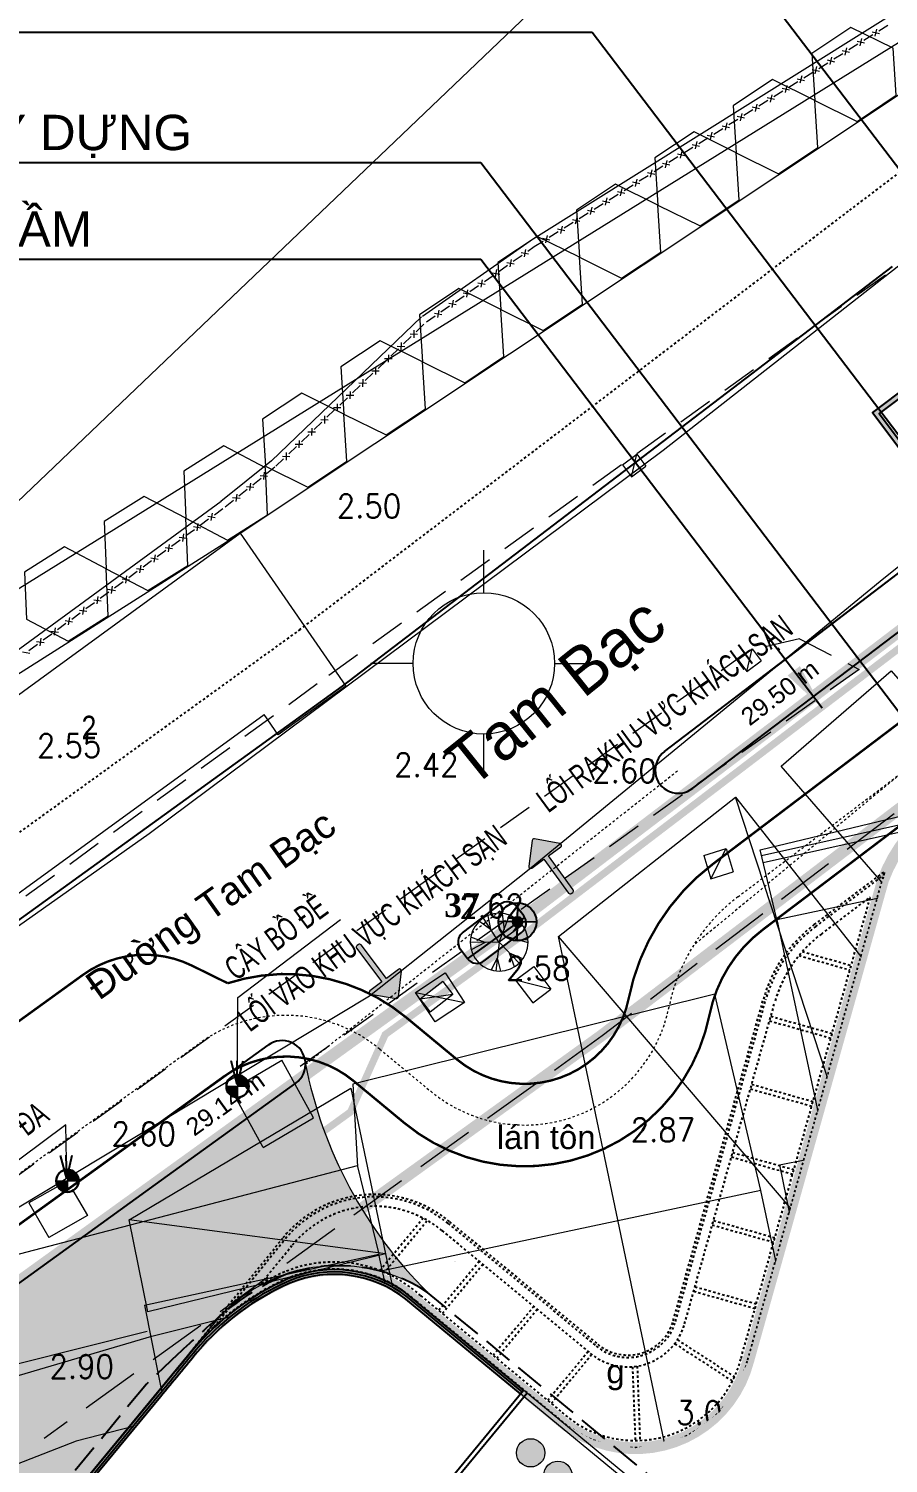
# Model space of a CAD drawing. Header units: millimetres. Extents: x 583747 to 597033, y 2304962 to 2309584.
# Drawn here: x 595613 to 595649.5, y 2307292.1 to 2307353 of the extents above; entities that cross this region are included whole.
import ezdxf
from ezdxf.enums import TextEntityAlignment as Align
from ezdxf.xclip import XClip

# ---------------------------------------------------------------- set-up
doc = ezdxf.new("R2010")
doc.units = ezdxf.units.MM
doc.header["$XCLIPFRAME"] = 0
doc.set_wipeout_variables(frame=1)
for name, pattern in [('CONTINOUS', [0]), ('DASH', [0.35, 0.25, -0.1]), ('DASH2-1', [3, 2, -1]), ('DASHDOT', [1, 0.5, -0.25, 0, -0.25]), ('HIDDEN', [0.375, 0.25, -0.125]), ('{Long Duong}', [2.3, 1.5, -0.8]), ('{qui hoach}', [1.3, 0, -1.3])]:
    doc.linetypes.add(name, pattern=pattern)
for name, color, linetype, lineweight in [('00_nen', 8, 'Continuous', 5), ('bo dat CXCL', 95, 'Continuous', 18), ('Code Cao do', 7, 'Continuous', 0), ('D-building block', 8, 'Continuous', 13), ('duong chua chay', 1, 'Continuous', 15), ('Duong RG Thua', 7, 'Continuous', 0), ('Ghi chu nha', 7, 'Continuous', 0), ('hatch', 45, 'Continuous', 5), ('KT-Chu viet', 255, 'Continuous', 20), ('KT-DV2', 7, 'Continuous', 15), ('KT-Ghi chu', 7, 'Continuous', 15), ('KT-NEN', 7, 'Continuous', 0), ('KT-Net khuat', 8, 'HIDDEN', 18), ('KT-Net thay', 7, 'Continuous', 20), ('KT-TMB', 7, 'Continuous', 0), ('KT_Ms', 100, 'Continuous', 5), ('Level 15', 7, 'Continuous', 0), ('Long Duong_ Phan Cach chat lieu rair mat', 7, 'Continuous', 0), ('moc', 7, 'Continuous', 0), ('N-THAY', 7, 'Continuous', 18), ('Nen dc cb Hong bang', 253, 'Continuous', 60), ('đường pccc', 6, 'Continuous', 13)]:
    doc.layers.add(name, color=color, linetype=linetype, lineweight=lineweight)
for name, color, linetype in [('A-ANNO-ROOM GEN', 50, 'Continuous'), ('A-GLAZ', 135, 'Continuous'), ('A-PLOT LINE', 6, 'DASHDOT'), ('AFP-KERB-LINE', 2, 'Continuous'), ('canopy', 2, 'DASH'), ('K2', 2, 'Continuous'), ('KT-Kich thuoc', 159, 'Continuous'), ('KT-Vat lieu', 250, 'Continuous'), ('Xref_NT1+NT2_MBDV Cot vach_220729$0$ccu12-Thay', 7, 'Continuous'), ('Xref_ST_MBDV Cot vach 30.7.2022$0$Xref_ST_MBDV Cot vach 30.7.2022|Xref_ST_MBDV Cot vach 30.7.2022|Xref_ST_MBDV Cot vach 30.7.2022|Xref_ST_MBDV Cot vach 30.7.2022|A-CORE-OTLN', 2, 'Continuous')]:
    doc.layers.add(name, color=color, linetype=linetype)
doc.layers.add('A-TREES', color=7, linetype='Continuous', lineweight=5, true_color=0x4b833f)
doc.styles.add('font unicode ccu', font='arial.ttf')
doc.styles.add('ghicu', font='', dxfattribs={"width": 0.8, "height": 1})
doc.styles.add('Gothic', font='GOTHIC.TTF')
doc.styles.get("Standard").update_dxf_attribs({"font": 'arial.ttf'})
doc.styles.add('Style-.VnArial', font='')
doc.styles.add('Style-STANDARD', font='STANDARD.shx')
doc.styles.add('VnAvantH', font='')
doc.styles.get('ghicu').set_extended_font_data('.VnArial')
doc.styles.get('Style-.VnArial').set_extended_font_data('.VnArial')
doc.styles.get('VnAvantH').set_extended_font_data('.VnAvantH')
doc.dimstyles.new('ISO-25', dxfattribs={"dimtxt": 2.5, "dimasz": 2.5, "dimexe": 1.25, "dimexo": 0.625, "dimtad": 1, "dimtxsty": 'Standard', "dimcen": 2.5, "dimadec": 0, "dimazin": 0, "dimtfac": 1, "dimtmove": 0, "dimatfit": 3, "dimfxl": 0, "dimarcsym": 0})
doc.dimstyles.get("Standard").update_dxf_attribs({"dimtxt": 0.18, "dimasz": 0.18, "dimexe": 0.18, "dimexo": 0.0625, "dimgap": 0.09, "dimtad": 0, "dimtih": 1, "dimtoh": 1, "dimdec": 4, "dimzin": 0, "dimdsep": 46, "dimtxsty": 'Standard', "dimcen": 0.09, "dimadec": 0, "dimazin": 0, "dimtfac": 1, "dimtdec": 4, "dimtofl": 0, "dimtmove": 0, "dimatfit": 3, "dimfxl": 0, "dimtolj": 1, "dimtzin": 0, "dimarcsym": 0})

# ---------------------------------------------------------------- blocks, each defined once
blk = doc.blocks.new('nen dc cb Hong bang')
at = {"layer": '00_nen', "color": 0, "linetype": 'ByBlock', "lineweight": -2}
for p, q in [((-136.576, 127.028, -62.12), (-137.191, 128.72, -62.12)), ((-132.731, 125.235, -62.12), (-131.039, 125.851, -62.12)), ((-140.06, 122.567, -62.12), (-138.369, 123.183, -62.12)), ((-133.908, 119.698, -62.12), (-134.524, 121.39, -62.12))]:
    blk.add_line(p, q, dxfattribs=at)
at = {"layer": '00_nen', "color": 0, "linetype": 'ByBlock', "lineweight": -2, "elevation": -62.12, "flags": 128}
for points in [[(-113.839, 187.622), (-129.07, 171.952), (-138.787, 157.32), (-141.284, 155.008), (-142.277, 152.702), (-159.395, 118.008), (-159.509, 117.627), (-163.195, 110.012)], [(-181.833, 8.116), (-183.403, 9.252), (-192.428, 34.048), (-185.211, 64.686), (-176.641, 86.875), (-155.445, 120.091), (-113.333, 173.792), (-99.379, 185.59)], [(-180.753, 9.277), (-189.329, 33.713), (-187.934, 47.992), (-186.949, 52.521), (-183.245, 63.934), (-175.585, 84.96), (-159.71, 109.548), (-147.156, 125.854), (-126.871, 153.486), (-113.109, 170.638), (-106.289, 178.537)], [(-131.5, 135.316), (-124.85, 146.036), (-115.854, 159.967), (-105.16, 173.662), (-104.335, 174.757), (-104.295, 175.523), (-104.675, 176.568), (-106.289, 178.537)], [(-135.27, 109.289), (-130.796, 116.583), (-120.85, 133.422), (-111.294, 149.081), (-107.667, 154.389), (-104.965, 157.613), (-103.141, 159.653), (-101.564, 160.715), (-101.01, 160.917), (-100.641, 160.818), (-100.25, 160.526), (-98.037, 158.626), (-96.977, 157.6), (-67.65, 113.744), (-49.317, 82.973), (-49.265, 82.474), (-49.565, 81.996)], [(-157.108, 97.125), (-146.407, 112.557), (-131.5, 135.316)], [(-131.5, 135.316), (-131.5, 135.316)], [(-143.564, 118.965), (-152.953, 104.998), (-158.545, 108.884), (-147.156, 125.854)], [(-147.156, 125.854), (-147.156, 125.854), (-140.711, 121.29), (-142.703, 118.363), (-143.56, 118.971)], [(-108.026, 102.795), (-123.568, 122.531)], [(-115.59, 93.481), (-128.596, 114.414)], [(-85.475, -18.053), (-100.625, -20.913), (-112.434, -20.596), (-120.707, -18.676), (-132.815, -13.472), (-143.45, -6.863), (-153.391, 4.83), (-160.38, 17.048), (-165.511, 28.936), (-167.717, 43.239), (-166.205, 58.143), (-160.791, 73.212), (-149.984, 91.062), (-135.27, 109.289)], [(-130.882, 99.236), (-141.591, 96.859)], [(-130.882, 99.236), (-124.213, 88.54)], [(-165.434, 42.698), (-165.246, 44.575), (-164.839, 52.574), (-162.938, 61.347), (-159.629, 69.8), (-153.947, 78.686), (-146.168, 87.255), (-138.984, 92.552), (-132.192, 97.157), (-124.127, 84.322)]]:
    blk.add_lwpolyline(points, dxfattribs=at)
at = {"layer": '00_nen', "color": 0, "linetype": 'ByBlock', "lineweight": -2, "elevation": -62.12}
for points in [[(-131.353, 153.294), (-130.549, 151.463), (-128.561, 151.244), (-127.377, 152.856), (-128.182, 154.687), (-130.17, 154.906)], [(-133.72, 150.07), (-132.916, 148.239), (-130.928, 148.02), (-129.745, 149.632), (-130.549, 151.463), (-132.537, 151.682)], [(-136.088, 146.846), (-135.283, 145.014), (-133.295, 144.795), (-132.112, 146.408), (-132.916, 148.239), (-134.904, 148.458)], [(-138.455, 143.621), (-137.65, 141.79), (-135.662, 141.571), (-134.479, 143.183), (-135.283, 145.014), (-137.271, 145.233)], [(-140.822, 140.397), (-140.018, 138.566), (-138.03, 138.347), (-136.846, 139.959), (-137.65, 141.79), (-139.638, 142.009)], [(-143.189, 137.172), (-142.385, 135.341), (-140.397, 135.122), (-139.213, 136.735), (-140.018, 138.566), (-142.006, 138.785)], [(-145.556, 133.948), (-144.752, 132.117), (-142.764, 131.898), (-141.58, 133.51), (-142.385, 135.341), (-144.373, 135.56)], [(-147.924, 130.724), (-147.119, 128.893), (-145.131, 128.674), (-143.948, 130.286), (-144.752, 132.117), (-146.74, 132.336)], [(-150.301, 127.507), (-149.539, 125.658), (-147.556, 125.394), (-146.336, 126.979), (-147.099, 128.828), (-149.081, 129.092)], [(-152.741, 124.338), (-151.979, 122.489), (-149.996, 122.224), (-148.776, 123.809), (-149.539, 125.658), (-151.521, 125.922)], [(-155.181, 121.168), (-154.419, 119.319), (-152.437, 119.055), (-151.217, 120.64), (-151.979, 122.489), (-153.961, 122.753)], [(-133.478, 110.095), (-132.588, 111.303), (-131.381, 110.413), (-132.271, 109.205)]]:
    blk.add_lwpolyline(points, close=True, dxfattribs=at)
at = {"layer": '00_nen', "color": 0, "linetype": 'ByBlock', "lineweight": -2, "elevation": -62.12, "flags": 128}
for points in [[(-122.201, 124.437), (-119.204, 129.841), (-98.901, 118.583), (-101.898, 113.179)], [(-128.596, 114.414), (-123.568, 122.531), (-103.595, 110.159), (-108.026, 102.795)], [(-130.882, 99.236), (-139.507, 93.472), (-141.591, 96.859), (-134.675, 105.343)]]:
    blk.add_lwpolyline(points, close=True, dxfattribs=at)
at = {"layer": '00_nen', "color": 0, "linetype": 'ByBlock', "lineweight": -2, "elevation": -62.12}
blk.add_lwpolyline([(-133.478, 110.095), (-131.381, 110.413)], dxfattribs=at)
at = {"layer": '00_nen', "color": 0, "linetype": 'ByBlock', "lineweight": -2}
blk.add_circle((-135.55, 124.209, -62.12), 3, dxfattribs=at)
at = {"layer": '00_nen', "color": 0, "linetype": 'ByBlock', "lineweight": -2, "style": 'ghicu', "width": 0.8}
blk.add_text('2', height=1, rotation=20, dxfattribs=at).set_placement((-150.359, 115.915, -62.12), align=Align.MIDDLE)
blk = doc.blocks.new('wwww1')
at = {"layer": 'Duong RG Thua', "color": 250, "lineweight": 0}
for p, q in [((595634.114, 2307344.031), (595651.915, 2307355.185)), ((595629.53, 2307340.824), (595634.102, 2307344.023)), ((595623.109, 2307334.677), (595629.494, 2307340.795)), ((595638.019, 2307334.516), (595638.63, 2307334.973)), ((595638.402, 2307334.003), (595638.63, 2307334.973)), ((595638.63, 2307334.973), (595639.013, 2307334.461)), ((595620.977, 2307332.971), (595623.129, 2307334.695)), ((595638.019, 2307334.516), (595638.402, 2307334.003)), ((595638.402, 2307334.003), (595639.013, 2307334.461)), ((595601.16, 2307318.466), (595620.988, 2307332.979)), ((595642.914, 2307326.253), (595643.525, 2307326.71)), ((595643.297, 2307325.741), (595643.525, 2307326.71)), ((595643.525, 2307326.71), (595643.908, 2307326.198)), ((595642.914, 2307326.253), (595643.297, 2307325.741)), ((595643.297, 2307325.741), (595643.908, 2307326.198)), ((595643.86, 2307318.175), (595650.984, 2307319.896)), ((595641.478, 2307317.934), (595642.424, 2307318.234)), ((595641.478, 2307317.934), (595641.774, 2307316.948)), ((595641.774, 2307316.948), (595642.424, 2307318.234)), ((595642.424, 2307318.234), (595642.719, 2307317.248)), ((595644.574, 2307315.219), (595643.86, 2307318.175)), ((595641.774, 2307316.948), (595642.719, 2307317.248)), ((595644.574, 2307315.219), (595652.453, 2307316.895)), ((595644.574, 2307315.219), (595649.491, 2307292.154)), ((595633.488, 2307312.643), (595634.26, 2307313.226)), ((595634.26, 2307313.226), (595634.982, 2307312.269)), ((595630.395, 2307312.584), (595629.438, 2307311.844)), ((595633.488, 2307312.643), (595634.211, 2307311.687)), ((595634.982, 2307312.269), (595633.488, 2307312.643)), ((595641.934, 2307312.058), (595626.584, 2307308.232)), ((595629.438, 2307311.844), (595629.863, 2307311.294)), ((595630.82, 2307312.035), (595629.863, 2307311.294)), ((595634.211, 2307311.687), (595634.982, 2307312.269)), ((595643.897, 2307303.721), (595641.934, 2307312.058)), ((595621.437, 2307307.989), (595623.568, 2307309.253)), ((595624.904, 2307306.807), (595623.568, 2307309.253)), ((595626.584, 2307308.232), (595626.775, 2307304.742)), ((595622.773, 2307305.544), (595621.437, 2307307.989)), ((595622.773, 2307305.544), (595624.904, 2307306.807)), ((595644.678, 2307304.803), (595645.83, 2307305.039)), ((595645.83, 2307305.039), (595645.245, 2307302.033)), ((595645.83, 2307305.039), (595646.396, 2307302.269)), ((595626.775, 2307304.742), (595627.678, 2307301.016)), ((595644.678, 2307304.803), (595645.245, 2307302.033)), ((595614.057, 2307303.893), (595612.837, 2307303.19)), ((595612.837, 2307303.19), (595613.684, 2307301.718)), ((595614.707, 2307303.718), (595615.316, 2307302.657)), ((595643.897, 2307303.721), (595627.832, 2307300.311)), ((595646.391, 2307291.97), (595643.897, 2307303.721)), ((595615.316, 2307302.657), (595613.684, 2307301.718)), ((595645.245, 2307302.033), (595646.396, 2307302.269)), ((595617.74, 2307298.853), (595627.678, 2307301.016)), ((595630.406, 2307288.49), (595627.678, 2307301.016)), ((595617.74, 2307298.853), (595618.688, 2307294.065)), ((595618.688, 2307294.065), (595614.836, 2307293.073)), ((595614.836, 2307293.073), (595606.593, 2307289.86))]:
    blk.add_line(p, q, dxfattribs=at)
at = {"layer": 'Duong RG Thua', "color": 250, "linetype": 'Continuous', "lineweight": 0}
for p, q in [((595648.891, 2307352.936), (595649.273, 2307353.175)), ((595647.975, 2307352.495), (595648.285, 2307352.424)), ((595648.166, 2307352.615), (595648.094, 2307352.304)), ((595648.256, 2307352.538), (595648.637, 2307352.777)), ((595648.611, 2307352.894), (595648.921, 2307352.822)), ((595648.802, 2307353.013), (595648.73, 2307352.703)), ((595646.985, 2307351.741), (595647.366, 2307351.98)), ((595647.34, 2307352.097), (595647.65, 2307352.025)), ((595647.531, 2307352.216), (595647.459, 2307351.906)), ((595647.62, 2307352.14), (595648.002, 2307352.378)), ((595646.069, 2307351.301), (595646.379, 2307351.229)), ((595646.259, 2307351.42), (595646.188, 2307351.11)), ((595646.349, 2307351.343), (595646.73, 2307351.582)), ((595646.704, 2307351.699), (595647.014, 2307351.627)), ((595646.895, 2307351.818), (595646.823, 2307351.508)), ((595645.078, 2307350.547), (595645.459, 2307350.786)), ((595645.433, 2307350.902), (595645.743, 2307350.831)), ((595645.624, 2307351.022), (595645.552, 2307350.711)), ((595645.714, 2307350.945), (595646.095, 2307351.184)), ((595644.162, 2307350.106), (595644.472, 2307350.034)), ((595644.353, 2307350.225), (595644.281, 2307349.915)), ((595644.442, 2307350.148), (595644.824, 2307350.387)), ((595644.797, 2307350.504), (595645.108, 2307350.432)), ((595644.988, 2307350.623), (595644.917, 2307350.313)), ((595643.082, 2307349.429), (595643.01, 2307349.119)), ((595643.171, 2307349.352), (595643.553, 2307349.591)), ((595643.526, 2307349.708), (595643.837, 2307349.636)), ((595643.717, 2307349.827), (595643.646, 2307349.517)), ((595643.807, 2307349.75), (595644.188, 2307349.989)), ((595642.255, 2307348.911), (595642.565, 2307348.84)), ((595642.446, 2307349.031), (595642.374, 2307348.72)), ((595642.536, 2307348.954), (595642.917, 2307349.193)), ((595642.891, 2307349.31), (595643.201, 2307349.238)), ((595641.175, 2307348.234), (595641.103, 2307347.924)), ((595641.265, 2307348.157), (595641.646, 2307348.396)), ((595641.62, 2307348.513), (595641.93, 2307348.441)), ((595641.811, 2307348.632), (595641.739, 2307348.322)), ((595641.9, 2307348.555), (595642.282, 2307348.794)), ((595639.994, 2307347.361), (595640.375, 2307347.6)), ((595640.349, 2307347.717), (595640.659, 2307347.645)), ((595640.54, 2307347.836), (595640.468, 2307347.526)), ((595640.629, 2307347.759), (595641.011, 2307347.998)), ((595640.984, 2307348.115), (595641.294, 2307348.043)), ((595639.269, 2307347.039), (595639.197, 2307346.729)), ((595639.358, 2307346.963), (595639.739, 2307347.201)), ((595639.713, 2307347.318), (595640.023, 2307347.247)), ((595639.904, 2307347.438), (595639.832, 2307347.127)), ((595638.087, 2307346.166), (595638.468, 2307346.405)), ((595638.442, 2307346.522), (595638.752, 2307346.45)), ((595638.633, 2307346.641), (595638.561, 2307346.331)), ((595638.723, 2307346.564), (595639.104, 2307346.803)), ((595639.078, 2307346.92), (595639.388, 2307346.848)), ((595637.362, 2307345.845), (595637.29, 2307345.534)), ((595637.452, 2307345.768), (595637.833, 2307346.007)), ((595637.806, 2307346.124), (595638.117, 2307346.052)), ((595637.997, 2307346.243), (595637.926, 2307345.933)), ((595636.18, 2307344.971), (595636.562, 2307345.21)), ((595636.535, 2307345.327), (595636.846, 2307345.256)), ((595636.726, 2307345.446), (595636.655, 2307345.136)), ((595636.816, 2307345.37), (595637.197, 2307345.609)), ((595637.171, 2307345.725), (595637.481, 2307345.654)), ((595635.455, 2307344.65), (595635.384, 2307344.34)), ((595635.545, 2307344.573), (595635.926, 2307344.812)), ((595635.9, 2307344.929), (595636.21, 2307344.857)), ((595636.091, 2307345.048), (595636.019, 2307344.738)), ((595634.274, 2307343.777), (595634.655, 2307344.016)), ((595634.629, 2307344.133), (595634.939, 2307344.061)), ((595634.82, 2307344.252), (595634.748, 2307343.942)), ((595634.909, 2307344.175), (595635.291, 2307344.414)), ((595635.264, 2307344.531), (595635.574, 2307344.459)), ((595633.389, 2307343.158), (595633.758, 2307343.416)), ((595633.726, 2307343.531), (595634.039, 2307343.475)), ((595633.91, 2307343.66), (595633.854, 2307343.347)), ((595634.004, 2307343.588), (595634.274, 2307343.777)), ((595632.681, 2307342.8), (595632.625, 2307342.487)), ((595632.775, 2307342.728), (595633.143, 2307342.986)), ((595633.111, 2307343.101), (595633.424, 2307343.045)), ((595633.296, 2307343.23), (595633.24, 2307342.917)), ((595631.545, 2307341.868), (595631.914, 2307342.126)), ((595631.882, 2307342.242), (595632.195, 2307342.186)), ((595632.067, 2307342.37), (595632.011, 2307342.057)), ((595632.16, 2307342.298), (595632.529, 2307342.556)), ((595632.496, 2307342.671), (595632.81, 2307342.616)), ((595630.837, 2307341.511), (595630.782, 2307341.197)), ((595630.931, 2307341.438), (595631.3, 2307341.696)), ((595631.267, 2307341.812), (595631.581, 2307341.756)), ((595631.452, 2307341.94), (595631.396, 2307341.627)), ((595630.038, 2307340.952), (595630.352, 2307340.896)), ((595630.223, 2307341.081), (595630.167, 2307340.767)), ((595630.316, 2307341.008), (595630.685, 2307341.266)), ((595630.653, 2307341.382), (595630.966, 2307341.326)), ((595629.274, 2307340.168), (595629.599, 2307340.48)), ((595629.702, 2307340.579), (595630.07, 2307340.837)), ((595628.629, 2307339.707), (595628.622, 2307339.388)), ((595628.732, 2307339.65), (595629.057, 2307339.961)), ((595629.008, 2307340.07), (595629.326, 2307340.063)), ((595629.17, 2307340.226), (595629.163, 2307339.907)), ((595628.087, 2307339.188), (595628.08, 2307338.869)), ((595628.191, 2307339.131), (595628.516, 2307339.442)), ((595628.466, 2307339.551), (595628.784, 2307339.544)), ((595627.383, 2307338.513), (595627.701, 2307338.506)), ((595627.546, 2307338.669), (595627.538, 2307338.351)), ((595627.649, 2307338.612), (595627.974, 2307338.923)), ((595627.924, 2307339.032), (595628.243, 2307339.025)), ((595626.566, 2307337.574), (595626.891, 2307337.885)), ((595626.841, 2307337.995), (595627.16, 2307337.987)), ((595627.004, 2307338.15), (595626.997, 2307337.832)), ((595627.108, 2307338.093), (595627.432, 2307338.404)), ((595626.024, 2307337.055), (595626.349, 2307337.367)), ((595626.3, 2307337.476), (595626.618, 2307337.468)), ((595626.463, 2307337.631), (595626.455, 2307337.313)), ((595625.483, 2307336.536), (595625.808, 2307336.848)), ((595625.758, 2307336.957), (595626.077, 2307336.949)), ((595625.921, 2307337.112), (595625.914, 2307336.794)), ((595624.838, 2307336.075), (595624.831, 2307335.756)), ((595624.941, 2307336.017), (595625.266, 2307336.329)), ((595625.217, 2307336.438), (595625.535, 2307336.431)), ((595625.38, 2307336.593), (595625.372, 2307336.275)), ((595624.296, 2307335.556), (595624.289, 2307335.237)), ((595624.4, 2307335.499), (595624.725, 2307335.81)), ((595624.675, 2307335.919), (595624.994, 2307335.912)), ((595623.592, 2307334.881), (595623.91, 2307334.874)), ((595623.755, 2307335.037), (595623.748, 2307334.718)), ((595623.858, 2307334.98), (595624.183, 2307335.291)), ((595624.134, 2307335.4), (595624.452, 2307335.393)), ((595622.823, 2307334.21), (595622.787, 2307333.893)), ((595622.921, 2307334.144), (595623.272, 2307334.425)), ((595623.317, 2307334.461), (595623.642, 2307334.772)), ((595622.062, 2307333.6), (595622.378, 2307333.565)), ((595622.238, 2307333.741), (595622.202, 2307333.424)), ((595622.335, 2307333.675), (595622.687, 2307333.956)), ((595622.647, 2307334.069), (595622.963, 2307334.034)), ((595621.165, 2307332.737), (595621.516, 2307333.018)), ((595621.476, 2307333.131), (595621.793, 2307333.096)), ((595621.652, 2307333.272), (595621.617, 2307332.955)), ((595621.75, 2307333.206), (595622.101, 2307333.487)), ((595620.609, 2307332.47), (595620.56, 2307332.155)), ((595620.704, 2307332.399), (595621.067, 2307332.665)), ((595619.494, 2307331.514), (595619.857, 2307331.779)), ((595619.822, 2307331.894), (595620.136, 2307331.845)), ((595620.004, 2307332.027), (595619.955, 2307331.712)), ((595620.099, 2307331.957), (595620.462, 2307332.222)), ((595620.427, 2307332.337), (595620.742, 2307332.288)), ((595618.888, 2307331.071), (595619.251, 2307331.336)), ((595619.217, 2307331.451), (595619.531, 2307331.402)), ((595619.399, 2307331.584), (595619.349, 2307331.269)), ((595618.006, 2307330.565), (595618.321, 2307330.516)), ((595618.188, 2307330.698), (595618.139, 2307330.383)), ((595618.283, 2307330.628), (595618.646, 2307330.893)), ((595618.612, 2307331.008), (595618.926, 2307330.959)), ((595618.793, 2307331.141), (595618.744, 2307330.826)), ((595617.073, 2307329.742), (595617.436, 2307330.007)), ((595617.401, 2307330.122), (595617.716, 2307330.073)), ((595617.583, 2307330.255), (595617.534, 2307329.94)), ((595617.678, 2307330.185), (595618.041, 2307330.45)), ((595616.373, 2307329.369), (595616.323, 2307329.054)), ((595616.468, 2307329.299), (595616.831, 2307329.564)), ((595616.796, 2307329.679), (595617.11, 2307329.63)), ((595616.978, 2307329.812), (595616.929, 2307329.497)), ((595615.586, 2307328.793), (595615.9, 2307328.744)), ((595615.767, 2307328.926), (595615.718, 2307328.611)), ((595615.862, 2307328.856), (595616.225, 2307329.121)), ((595616.191, 2307329.236), (595616.505, 2307329.187)), ((595614.652, 2307327.97), (595615.015, 2307328.235)), ((595614.98, 2307328.35), (595615.295, 2307328.301)), ((595615.162, 2307328.483), (595615.113, 2307328.168)), ((595615.257, 2307328.413), (595615.62, 2307328.678)), ((595613.952, 2307327.597), (595613.903, 2307327.282)), ((595614.047, 2307327.527), (595614.41, 2307327.792)), ((595614.375, 2307327.907), (595614.69, 2307327.858)), ((595614.557, 2307328.04), (595614.508, 2307327.725)), ((595612.836, 2307326.641), (595613.199, 2307326.906)), ((595613.165, 2307327.021), (595613.479, 2307326.972)), ((595613.347, 2307327.154), (595613.297, 2307326.839)), ((595613.442, 2307327.084), (595613.805, 2307327.349)), ((595613.77, 2307327.464), (595614.085, 2307327.415)), ((595612.56, 2307326.578), (595612.874, 2307326.529)), ((595650.833, 2307319.461), (595643.921, 2307317.921)), ((595650.898, 2307319.168), (595643.991, 2307317.629)), ((595626.764, 2307304.767), (595607.351, 2307299.7))]:
    blk.add_line(p, q, dxfattribs=at)
at = {"layer": 'Duong RG Thua', "color": 250, "lineweight": 0, "flags": 128}
blk.add_lwpolyline([(595630.395, 2307312.584), (595630.82, 2307312.035), (595629.438, 2307311.844)], dxfattribs=at)
at = {"layer": 'Duong RG Thua', "color": 250, "linetype": 'Continuous', "lineweight": 0, "flags": 128}
blk.add_lwpolyline([(595574.637, 2307253.739), (595576.278, 2307259.45), (595580.31, 2307269.031), (595583.829, 2307274.685), (595589.385, 2307281.694), (595595.671, 2307287.248), (595601.161, 2307291.457), (595609.685, 2307295.7), (595617.855, 2307297.747)], dxfattribs=at)
at = {"layer": 'Long Duong_ Phan Cach chat lieu rair mat', "color": 250, "linetype": '{Long Duong}', "lineweight": 0}
for p, q in [((595625.564, 2307325.594), (595656.018, 2307347.501)), ((595645.536, 2307327.128), (595643.429, 2307326.647)), ((595645.536, 2307327.128), (595648.062, 2307325.837)), ((595643.429, 2307326.647), (595629.823, 2307316.961)), ((595648.062, 2307325.837), (595623.867, 2307308.644)), ((595590.411, 2307299.955), (595625.564, 2307325.594)), ((595629.823, 2307316.961), (595603.096, 2307297.64))]:
    blk.add_line(p, q, dxfattribs=at)
at = {"layer": 'Code Cao do', "color": 250, "linetype": 'Continuous', "lineweight": 0, "style": 'Style-STANDARD'}
for s, p in [('2.50', (595625.899, 2307332.768)), ('2.55', (595613.176, 2307322.598)), ('2.42', (595628.332, 2307321.784)), ('2.60', (595636.741, 2307321.527)), ('2.62', (595631.096, 2307315.789)), ('2.58', (595633.08, 2307313.15)), ('2.60', (595616.336, 2307306.119)), ('2.87', (595638.369, 2307306.294)), ('2.79', (595645.472, 2307301.737)), ('2.90', (595613.708, 2307296.246)), ('3.06', (595640.295, 2307294.285))]:
    blk.add_text(s, height=1, rotation=359.9973, dxfattribs=at).set_placement(p, align=Align.MIDDLE_LEFT)
at = {"layer": 'Ghi chu nha', "color": 250, "linetype": 'Continuous', "lineweight": 0, "style": 'Style-.VnArial'}
for s, height, rotation, p in [('§\xadêng Tam B¹c', 1.2, 35.40598, (595620.541, 2307315.858)), ('l¸n t«n', 1, 359.9973, (595634.782, 2307305.977)), ('g', 1, 359.9973, (595637.723, 2307296.037))]:
    blk.add_text(s, height=height, rotation=rotation, dxfattribs=at).set_placement(p, align=Align.MIDDLE_CENTER)
blk = doc.blocks.new('fffff')
at = {"layer": 'Duong RG Thua', "lineweight": 0}
for points in [[(596125.717, 2307374.249, 0.414214), (596125.241, 2307374.724), (596125.241, 2307374.249)], [(596124.766, 2307374.249, 0.414214), (596125.241, 2307373.773), (596125.241, 2307374.249)]]:
    blk.add_hatch(color=1, dxfattribs=at).paths.add_polyline_path(points)
at = {"layer": 'Duong RG Thua', "color": 7, "lineweight": 0}
for points in [[(596125.241, 2307374.724), (596125.241, 2307373.773)], [(596124.766, 2307374.249), (596125.717, 2307374.249)]]:
    blk.add_lwpolyline(points, dxfattribs=at)
at = {"layer": 'Duong RG Thua', "color": 3, "lineweight": 30}
blk.add_circle((596125.241, 2307374.249), 0.476, dxfattribs=at)
blk = doc.blocks.new('TerminatorOpen_0.5')
at = {"color": 0, "linetype": 'ByBlock', "lineweight": -2}
for q in [(-1, 0.25), (-1, 0), (-1, -0.25)]:
    blk.add_line((0, 0), q, dxfattribs=at)
blk = doc.blocks.new('Moc')
at = {"layer": 'moc', "linetype": '{qui hoach}', "lineweight": 0, "ltscale": 0.5}
h = blk.add_hatch(color=7, dxfattribs=at)
edge = h.paths.add_edge_path()
edge.add_arc((0, 0), 0.25, 0, 360)
blk = doc.blocks.new('hk')
at = {"layer": 'K2'}
h = blk.add_hatch(color=256, dxfattribs=at)
h.dxf.hatch_style = 1
h.paths.add_polyline_path([(-79.57, 95.74), (-79.57, 94.3), (-78.13, 94.3, 0.006031), (-78.13, 94.33, 0.407166)])
h.paths.add_polyline_path([(-79.57, 94.3), (-81.01, 94.3, 0.006031), (-81.01, 94.26, 0.407166), (-79.57, 92.86)])
for p, q in [((-79.57, 92.86), (-79.57, 95.74)), ((-78.13, 94.3), (-81.01, 94.3))]:
    blk.add_line(p, q, dxfattribs=at)
blk.add_circle((-79.57, 94.3), 1.44, dxfattribs=at)
blk = doc.blocks.new('NEN')
at = {"layer": 'Level 15', "color": 240, "linetype": 'DASH', "lineweight": 13, "ltscale": 10, "true_color": 0xed1f24, "const_width": 0.5, "flags": 128}
blk.add_lwpolyline([(595682.634, 2307317.629), (595677.108, 2307338.736), (595668.702, 2307341.648), (595657.199, 2307332.945), (595633.733, 2307315.075), (595610.101, 2307298.024, 0.685011), (595643.311, 2307173.379), (595664.098, 2307171.161), (595705.748, 2307172.441), (595712.065, 2307180.508), (595682.634, 2307317.629)], format="xyb", close=True, dxfattribs=at)
at = {"layer": 'Level 15', "color": 152, "linetype": 'DASH', "lineweight": 13, "ltscale": 10, "true_color": 0x2776bb, "const_width": 0.5, "flags": 128}
blk.add_lwpolyline([(595676.796, 2307316.238), (595672.115, 2307334.115), (595669.766, 2307334.929), (595660.826, 2307328.166), (595637.307, 2307310.255), (595613.624, 2307293.167, 0.684877), (595643.957, 2307179.345), (595664.326, 2307177.171), (595702.756, 2307178.352), (595705.609, 2307181.996)], format="xyb", close=True, dxfattribs=at)
at = {"layer": 'hatch', "xscale": 0.56, "yscale": 0.56, "zscale": 0.56, "rotation": 358.6179139007246}
blk.add_blockref('hk', (595677.005, 2307261.209), dxfattribs=at)
at = {"layer": 'moc', "color": 7, "linetype": '{qui hoach}', "lineweight": 0, "ltscale": 0.5}
blk.add_blockref('Moc', (595633.733, 2307315.075), dxfattribs=at)
at = {"layer": 'moc', "color": 7, "linetype": 'Continuous', "lineweight": 0, "style": 'Style-.VnArial'}
for s, rotation, p in [('29.50 m', 37.29123, (595644.86, 2307324.806)), ('29.14 m', 35.81093, (595621.332, 2307307.36))]:
    blk.add_text(s, height=0.75, rotation=rotation, dxfattribs=at).set_placement(p, align=Align.MIDDLE_CENTER)
at = {"layer": 'moc', "color": 7, "linetype": 'Continuous', "lineweight": 0, "insert": (595630.621, 2307315.772), "char_height": 1, "attachment_point": 4, "line_spacing_factor": 0.6, "style": 'Style-.VnArial'}
blk.add_mtext('\\f.VnTimeH|b1|i0|c00|p39;37', dxfattribs=at)
blk = doc.blocks.new('NUT')
at = {"layer": 'KT-Ghi chu'}
h = blk.add_hatch(color=256, dxfattribs=at)
h.dxf.hatch_style = 1
edge = h.paths.add_edge_path()
edge.add_arc((596430.768, 2307264.799), 0.6, 0, 360)
blk.add_circle((596430.768, 2307264.799, 0.003), 0.6, dxfattribs=at)
blk = doc.blocks.new('WWWWW11')
blk.add_wipeout([(596146.362, 2307305.657), (596147.829, 2307304.045), (596150.763, 2307303.382), (596162.049, 2307307.518), (596165.405, 2307309.519), (596173.356, 2307319.154), (596178.232, 2307322.038), (596181.416, 2307323.063), (596186.008, 2307323.59), (596189.904, 2307323.212), (596195.094, 2307321.438), (596198.037, 2307319.633), (596200.809, 2307317.333), (596204.31, 2307315.649), (596207.249, 2307314.98), (596210.789, 2307314.605), (596216.55, 2307315.16), (596219.13, 2307316.01), (596221.679, 2307317.1), (596224.911, 2307319.135), (596227.541, 2307321.466), (596238.173, 2307359.289), (596238.097, 2307360.41), (596237.72, 2307361.81), (596230.656, 2307391.559), (596229.984, 2307392.889), (596228.821, 2307394.084), (596227.287, 2307394.871), (596225.359, 2307395.106), (596223.868, 2307394.789), (596222.62, 2307394.116), (596221.017, 2307393.023), (596208.485, 2307382.634), (596207.441, 2307381.454), (596206.716, 2307380.054), (596206.42, 2307378.99), (596200.967, 2307359.539), (596199.798, 2307357.479), (596198.425, 2307356.46), (596196.218, 2307355.939), (596194.42, 2307356.28), (596193.241, 2307356.939), (596186.171, 2307362.732), (596184.792, 2307363.128), (596182.731, 2307363.47), (596180.723, 2307362.767), (596178.244, 2307360.976), (596163.216, 2307342.826), (596149.958, 2307326.671), (596148.579, 2307323.551), (596147.86, 2307321.002), (596147.222, 2307318.293), (596146.577, 2307314.761), (596146.178, 2307311.632), (596145.949, 2307308.648), (596145.977, 2307306.714)]).translate(0, 0, -0.044)
at = {"layer": 'A-GLAZ', "const_width": 0.5, "elevation": -0.044}
blk.add_lwpolyline([(596165.695, 2307345.885), (596177.482, 2307360.165, -0.114295), (596181.461, 2307363.123, -0.292874), (596186.918, 2307362.161), (596192.912, 2307357.211, 0.564483), (596200.997, 2307359.651), (596206.716, 2307380.054, -0.123781), (596208.485, 2307382.634), (596222.62, 2307394.116, -0.506067), (596230.659, 2307391.557), (596236.126, 2307368.978), (596238.097, 2307360.41, -0.133418), (596237.953, 2307358.187), (596227.541, 2307321.466), (596227.541, 2307321.466, -0.273696), (596205.498, 2307315.381), (596205.498, 2307315.381), (596205.498, 2307315.381), (596205.498, 2307315.381, -0.156956), (596199.346, 2307318.58, 0.363043), (596173.356, 2307319.154), (596165.405, 2307309.519, -0.10237)], format="xyb", dxfattribs=at)
at = {"layer": 'KT-Net thay', "extrusion": (-3.81165e-21, -3.29453e-06, 1), "elevation": -7.625}
for points in [[(596202.7, 2307343.738, 0.311774), (596201.148, 2307350.15), (596191.339, 2307358.25)], [(596202.961, 2307343.872, 0.301979), (596201.279, 2307350.302), (596191.467, 2307358.404)]]:
    blk.add_lwpolyline(points, format="xyb", dxfattribs=at)
at = {"layer": 'Level 15', "color": 152, "linetype": 'DASH', "lineweight": 13, "ltscale": 10, "true_color": 0x2776bb}
for p, q in [((596218.323, 2307391.349, -0.044), (596194.803, 2307373.437, -0.044)), ((596194.803, 2307373.437, -0.044), (596171.121, 2307356.35, -0.044))]:
    blk.add_line(p, q, dxfattribs=at)
at = {"layer": 'Xref_NT1+NT2_MBDV Cot vach_220729$0$ccu12-Thay', "extrusion": (-3.81165e-21, -3.29453e-06, 1), "elevation": -7.625}
for points in [[(596191.468, 2307358.403), (596186.601, 2307362.422, 0.272256), (596181.461, 2307363.123, 0.114295), (596177.482, 2307360.165, -0.000247), (596175.91, 2307358.254), (596171.861, 2307353.351, 0.413726), (596171.928, 2307352.647), (596171.929, 2307352.647, -0.414311), (596171.996, 2307351.943), (596164.313, 2307342.641, -0.414153), (596163.679, 2307342.58), (596163.641, 2307342.611, 0.414214), (596162.937, 2307342.544), (596149.877, 2307326.731, 0.071626), (596149.033, 2307324.962, 0.050313), (596146.301, 2307312.693, 0.020998), (596145.892, 2307307.366, 0.50406), (596151.707, 2307303.621), (596160.224, 2307306.882, 0.080267), (596163.917, 2307309.182), (596170.475, 2307317.123)], [(596191.404, 2307358.326), (596186.538, 2307362.344, 0.272153), (596181.5, 2307363.031, 0.114259), (596177.559, 2307360.1, -0.000247), (596175.987, 2307358.19), (596171.938, 2307353.287, 0.413691), (596171.992, 2307352.724), (596171.992, 2307352.724, -0.414311), (596172.073, 2307351.879), (596164.39, 2307342.577, -0.414153), (596163.615, 2307342.503), (596163.578, 2307342.534, 0.414214), (596163.015, 2307342.481), (596149.958, 2307326.671, 0.07147), (596149.128, 2307324.931, 0.050316), (596146.4, 2307312.681, 0.020978), (596145.992, 2307307.368, 0.503675), (596151.671, 2307303.715), (596160.186, 2307306.975, 0.080087), (596163.845, 2307309.252), (596170.398, 2307317.187)], [(596191.34, 2307358.249), (596186.475, 2307362.266, 0.272047), (596181.54, 2307362.939, 0.114221), (596177.635, 2307360.036, -0.000247), (596176.064, 2307358.127), (596172.015, 2307353.224, 0.41364), (596172.056, 2307352.801), (596172.056, 2307352.801, -0.414311), (596172.15, 2307351.815), (596164.467, 2307342.513, -0.414153), (596163.552, 2307342.426), (596163.514, 2307342.457, 0.414214), (596163.092, 2307342.417), (596150.038, 2307326.612, 0.07131), (596149.224, 2307324.901, 0.05032), (596146.499, 2307312.669, 0.020958), (596146.092, 2307307.369, 0.503277), (596151.636, 2307303.808), (596160.149, 2307307.068, 0.079904), (596163.773, 2307309.322), (596170.321, 2307317.25)]]:
    blk.add_lwpolyline(points, format="xyb", dxfattribs=at)
at = {"layer": 'Xref_NT1+NT2_MBDV Cot vach_220729$0$ccu12-Thay', "linetype": 'DASH', "ltscale": 5, "elevation": -0.044}
blk.add_lwpolyline([(596203.59, 2307343.711, 0.311504), (596201.661, 2307350.768), (596187.392, 2307362.552, 0.227203), (596181.496, 2307363.358, 0.071839), (596178.759, 2307361.703, 0.007585), (596176.798, 2307359.934), (596175.461, 2307358.657), (596171.672, 2307354.067)], format="xyb", dxfattribs=at)
at = {"layer": 'Xref_NT1+NT2_MBDV Cot vach_220729$0$ccu12-Thay'}
for points in [[(596167.815, 2307319.32), (596164.503, 2307315.31, -0.849735), (596153.603, 2307324.33), (596168.304, 2307342.134), (596176.58, 2307352.156, -0.355761), (596182.374, 2307353.075), (596185.163, 2307350.77), (596191.467, 2307358.404)], [(596191.621, 2307358.277), (596185.19, 2307350.489), (596182.259, 2307352.91, 0.354482), (596176.732, 2307352.025), (596168.458, 2307342.007), (596153.768, 2307324.215, 0.847744), (596164.36, 2307315.45), (596167.66, 2307319.447)]]:
    blk.add_lwpolyline(points, format="xyb", dxfattribs=at)
at = {"layer": 'KT-Kich thuoc', "rotation": 270}
for p in [(-1711073.035, 2903786.511, -0.13), (-1711071.877, 2903785.558, -0.087)]:
    blk.add_blockref('NUT', p, dxfattribs=at)
blk = doc.blocks.new('PLOT')
at = {"layer": 'A-PLOT LINE', "color": 251}
for p, q in [((3496449, 1307708), (3505442, 1321641)), ((3480604, 1282987), (3496444, 1307700)), ((3480625, 1283020), (3454001, 1243754)), ((3480625, 1283020), (3454001, 1243754)), ((3480625, 1283020), (3454001, 1243754)), ((3480625, 1283020), (3454001, 1243754))]:
    blk.add_line(p, q, dxfattribs=at)
blk = doc.blocks.new('wqeqweweqewe')
at = {"layer": 'N-THAY', "true_color": 0xed1f24}
h = blk.add_hatch(color=240, dxfattribs=at)
h.dxf.hatch_style = 1
h.paths.add_polyline_path([(-1286767, 413593, 0.659768), (-1286937, 413520), (-1286937, 412719), (-1289162, 412719, 0.414214), (-1289262, 412619), (-1289262, 412519, 0.414214), (-1289162, 412419), (-1286937, 412419), (-1286937, 411617, 0.659768), (-1286767, 411545), (-1285772, 412495, 0.427958), (-1285772, 412643)])
for p, q in [((-1286937, 413520), (-1286937, 412719)), ((-1285772, 412643), (-1286767, 413593)), ((-1289262, 412619), (-1289262, 412519)), ((-1286937, 412719), (-1289162, 412719)), ((-1289162, 412419), (-1286937, 412419)), ((-1286937, 412419), (-1286937, 411617)), ((-1286767, 411545), (-1285772, 412495))]:
    blk.add_line(p, q)
for centre, radius, start, end in [((-1286837, 413520), 100, 46.33782, 180), ((-1289162, 412619), 100, 90, 180), ((-1289162, 412519), 100, 180, 270), ((-1285843, 412569), 102, 313.66218, 46.33782), ((-1286837, 411617), 100, 180, 313.66218)]:
    blk.add_arc(centre, radius, start, end)
blk = doc.blocks.new('Tree')
for p, q in [((487050, 312107), (487470, 311867)), ((487819, 311432), (487178, 312231)), ((487324, 312329), (487470, 311867)), ((487813, 311436), (488148, 312404)), ((487974, 311902), (487960, 312449)), ((487974, 311902), (488380, 312288)), ((486823, 311654), (487333, 311413)), ((487813, 311436), (486790, 311387)), ((487313, 311081), (486910, 310952)), ((486977, 310843), (487813, 311436)), ((487536, 311239), (487499, 310462)), ((487813, 311436), (487804, 311436)), ((487813, 311436), (487813, 311444)), ((487813, 311436), (487813, 311427)), ((487813, 311436), (487821, 311436)), ((487813, 311436), (488815, 311227)), ((487813, 311436), (488295, 310532)), ((488836, 311401), (488359, 311322)), ((488763, 311057), (488359, 311322)), ((487524, 310836), (487406, 310519)), ((488054, 310984), (488456, 310663)), ((488054, 310984), (488100, 310472))]:
    blk.add_line(p, q)
blk.add_circle((487813, 311436), 1024)
blk = doc.blocks.new('DV')
at = {"layer": 'bo dat CXCL'}
h = blk.add_hatch(dxfattribs=at)
h.set_pattern_fill('GRASS', color=256, scale=20, angle=6e-14)
h.paths.add_polyline_path([(562639, 176345, 0.149706), (567824, 166651, 0.361335), (559031, 165662), (542967, 146202), (542522, 146566), (545497, 150199, 0.160494), (547999, 165251), (556275, 171233), (562225, 175535, 0.24072)])
at = {"layer": 'AFP-KERB-LINE'}
for p, q in [((564203, 192388), (587540, 210193)), ((564203, 192388), (587540, 210193)), ((577874, 189612), (593896, 201835)), ((581928, 192704), (593896, 201835)), ((579071, 188056), (593812, 199262)), ((536577, 172419), (564203, 192388)), ((569515, 180818), (571943, 182571)), ((549808, 169027), (561053, 177156)), ((556275, 171233), (562225, 175535)), ((547999, 165251), (556275, 171233))]:
    blk.add_line(p, q, dxfattribs=at)
at = {"layer": 'AFP-KERB-LINE', "extrusion": (1.01289e-07, -2.17418e-09, 1)}
for p, q in [((569306, 181916), (570896, 183129)), ((571900, 182637), (571597, 183035)), ((570215, 180724), (571806, 181937)), ((569515, 180818), (569211, 181215))]:
    blk.add_line(p, q, dxfattribs=at)
at = {"layer": 'AFP-KERB-LINE'}
for centre, radius, start, end in [((578457, 188822), 982, 126.38423, 308.76189), ((561639, 176345, 0), 1000, 305.86114, 125.86114)]:
    blk.add_arc(centre, radius, start, end, dxfattribs=at)
at = {"layer": 'AFP-KERB-LINE', "extrusion": (1.01289e-07, -2.17418e-09, 1)}
for centre, start, end in [((571199, 182732, -1), 37.34149, 127.34147), ((571502, 182334, 0), 307.34147, 37.34149), ((569609, 181519, -1), 127.34147, 217.34149), ((569912, 181121, 0), 217.34149, 307.34147)]:
    blk.add_arc(centre, 500, start, end, dxfattribs=at)
at = {"layer": 'AFP-KERB-LINE', "extrusion": (-8.38811e-08, 1.09944e-07, 1)}
blk.add_arc((573618, 173886, 0), 7500, 231.87622, 231.89013, dxfattribs=at)
at = {"layer": 'D-building block', "linetype": 'CONTINOUS', "ltscale": 10000}
blk.add_line((542967, 146202), (559031, 165662), dxfattribs=at)
for centre, radius, start, end in [((581057, 179963, 0), 18770, 191.11224, 225.16932), ((564022, 160867, -2), 6922, 56.6838, 136.15015)]:
    blk.add_arc(centre, radius, start, end, dxfattribs=at)
ref = blk.add_blockref('PLOT', (-3147123, 179596, 0), dxfattribs=dict(rotation=340.0000000045929))
XClip(ref).set_block_clipping_path([(3437700.5976729654, 868981.9081885163), (3912891.8375199828, 1041937.3750337446), (3715693.8178756535, 1583734.481302836), (3240502.5780286361, 1410779.0144576086)])
at = {"extrusion": (-2.92942e-08, 2.18257e-07, 1), "xscale": 0.8000000000000456, "yscale": 0.8000000000000456, "zscale": 0.8000000000000456, "rotation": 126.0656720606782}
blk.add_blockref('wqeqweweqewe', (233542, 1211650, 0), dxfattribs=at)
at = {"extrusion": (2.3513e-07, -2.20643e-07, 1), "xscale": 0.8000000000000158, "yscale": 0.8000000000000158, "zscale": 0.8000000000000158, "rotation": 306.9162115471206}
blk.add_blockref('wqeqweweqewe', (920485, -841476, -2), dxfattribs=at)
at = {"layer": 'A-TREES', "xscale": -1.2, "yscale": 1.2, "zscale": 1.199999999999996, "rotation": 71.72236063323176}
blk.add_blockref('Tree', (1109311, 620152, 0), dxfattribs=at)
at = {"layer": 'A-ANNO-ROOM GEN', "insert": (568418, 189569), "char_height": 2003.91, "width": 202631.34, "attachment_point": 1, "rotation": 38.80946, "style": 'Gothic'}
blk.add_mtext('Tam B{\\fArial|b0|i0|c0|p34;ạ}c', dxfattribs=at)
blk = doc.blocks.new('khgklh')
at = {"layer": 'canopy'}
for p, q in [((-9032, 49511), (-10866, 47290)), ((-8878, 49384), (-10672, 47211)), ((-6655, 47675), (-8377, 45591)), ((-6501, 47547), (-8223, 45463)), ((-4345, 45762, 0), (-6064, 43681, 0)), ((-4191, 45635, 0), (-5910, 43553, 0)), ((-2034, 43849), (-3751, 41770)), ((-1879, 43722), (-3597, 41643))]:
    blk.add_line(p, q, dxfattribs=at)
at = {"layer": 'canopy', "elevation": 0}
for points in [[(-18946, 43786), (-14989, 48666, -0.417208), (-7916, 49368), (-1625, 44159, 0.542761), (1577, 45159), (5401, 58801, -0.164017), (7560, 61969), (10560, 64236)], [(-18772, 43997, -0.114295), (-14793, 46955, -0.292874), (-9335, 45993), (-3341, 41043, 0.564483), (4743, 43483), (10560, 64236)], [(-17920, 44892), (-14911, 48603, -0.417208), (-7980, 49291), (-1688, 44082, 0.542761), (1673, 45132), (5497, 58774, -0.164017), (7620, 61889), (10515, 64077)], [(-15912, 46733), (-14600, 48351, -0.417208), (-8235, 48983), (-1944, 43774, 0.542761), (2058, 45024), (5882, 58666, -0.164017), (7862, 61570), (9942, 63142)], [(-15912, 46733, -0.024794), (-14910, 47231, -0.292587), (-9138, 46220), (-3145, 41270, 0.565195), (4453, 43561), (9942, 63142)]]:
    blk.add_lwpolyline(points, format="xyb", dxfattribs=at)
for points in [[(6912, 60654), (9074, 60048)], [(7055, 60822), (9128, 60240)], [(5663, 57886), (8264, 57157)], [(5717, 58079), (8318, 57350)], [(4854, 54997), (7454, 54268)], [(4908, 55190), (7508, 54461)], [(4044, 52109), (6645, 51380)], [(4098, 52301), (6699, 51572)], [(3288, 49413), (5889, 48684)], [(3234, 49220), (5835, 48491)], [(2446, 46409), (5047, 45680)], [(2500, 46601), (5101, 45872)], [(-16478, 46035), (-16477, 46037)], [(1640, 44184), (4089, 42596)], [(1754, 44348), (4177, 42777)], [(46, 43231), (164, 40075)], [(-154, 43207), (-36, 40071)]]:
    blk.add_lwpolyline(points, dxfattribs=at)
blk = doc.blocks.new('A$C742103E6')
at = {"layer": 'KT-Vat lieu'}
for points in [[(-2000, 11800), (-2000, 12000), (0, 12000), (0, -4000), (-6000, -4000), (-6000, 12000), (-4000, 12000), (-4000, 11800), (-5800, 11800), (-5800, -3800), (-200, -3800), (-200, 11800)], [(-2250, 12000), (-3000, 11250), (-3750, 12000)]]:
    blk.add_hatch(color=6, dxfattribs=at).paths.add_polyline_path(points)
at = {"color": 6}
blk.add_lwpolyline([(-5800, 11800), (-200, 11800), (-200, -3800), (-5800, -3800)], close=True, dxfattribs=at)
at = {"layer": 'KT-Vat lieu', "color": 6}
for p, q in [((-4000, 12000), (-4000, 11800)), ((-2000, 11800), (-2000, 12000))]:
    blk.add_line(p, q, dxfattribs=at)
for points in [[(-4000, 12000), (-6000, 12000), (-6000, -4000), (0, -4000), (0, 12000), (-2000, 12000)], [(-4000, 11800), (-5800, 11800), (-5800, -3800), (-200, -3800), (-200, 11800), (-2000, 11800)]]:
    blk.add_lwpolyline(points, dxfattribs=at)
blk.add_lwpolyline([(-2250, 12000), (-3000, 11250), (-3750, 12000)], close=True, dxfattribs=at)
at = {"layer": 'KT-Chu viet', "color": 6, "insert": (-4732, 9748, 74), "char_height": 1000, "width": 10535.88, "attachment_point": 3, "rotation": 90, "style": 'VnAvantH'}
blk.add_mtext('{\\W0.6;CHç §ç XE PHßNG CH¸Y\\P6mx16m}', dxfattribs=at)
blk = doc.blocks.new('duong pccc')
at = {"layer": 'KT-Net khuat'}
blk.add_line((11410735, 1151866, 0), (11426552, 1164342), dxfattribs=at)
at = {"layer": 'KT-Net khuat', "elevation": 0}
blk.add_lwpolyline([(11475174, 1152063), (11468578, 1179422), (11461037, 1187494), (11452306, 1187048), (11447928, 1183566), (11443371, 1170306), (11427193, 1156904)], dxfattribs=at)
at = {"layer": 'đường pccc', "linetype": 'DASH2-1', "const_width": 100, "elevation": 0}
for points in [[(11407434, 1155299, -0.256639), (11415002, 1153850), (11417161, 1152063, 0.567753), (11424444, 1154648, -0.183351), (11428022, 1160361), (11440589, 1169886, 0.163672), (11442743, 1173049), (11445187, 1181769, -0.163672), (11448596, 1186776), (11449074, 1187138, -0.532586), (11470269, 1179871), (11473394, 1167964), (11477021, 1151826, 0.133888), (11478499, 1149037), (11480978, 1146394, -0.133888), (11482456, 1143605), (11483491, 1139001, -0.133888), (11483349, 1135848), (11482133, 1132070, 0.102374)], [(11397963, 1144612), (11407264, 1151335, -0.341818), (11412770, 1151155), (11414929, 1149367, 0.567753), (11427876, 1153964, -0.183351), (11430136, 1157572), (11442704, 1167097, 0.163672), (11446113, 1172104), (11448557, 1180824, -0.163672), (11450710, 1183986), (11451188, 1184349, -0.532322), (11466886, 1178973), (11469993, 1167136), (11476946, 1136200), (11478283, 1129999, -0.43279), (11473310, 1122801, 0.294471), (11465582, 1115996), (11462228, 1104152, -0.194498), (11456712, 1097047, -0.179915), (11433580, 1093067, -0.153573), (11426492, 1096760, 0.358873), (11403277, 1097358), (11395781, 1088274, -0.129674)], [(11370820, 1112155, 0.036807), (11374680, 1115183), (11387824, 1131220, 0.152906), (11390586, 1137615, -0.152542), (11394427, 1146021, 0.21149), (11395555, 1149486), (11395627, 1148785, -0.267949), (11397467, 1152891), (11401292, 1155656, -0.277704), (11405917, 1156046), (11407434, 1155299)]]:
    blk.add_lwpolyline(points, format="xyb", dxfattribs=at)
at = {"layer": 'đường pccc', "linetype": 'DASH2-1', "elevation": 0}
blk.add_lwpolyline([(11396866, 1145979), (11406238, 1152754, -0.341818), (11413886, 1152503), (11416045, 1150715, 0.567753), (11426160, 1154306, -0.183351), (11429079, 1158966), (11441647, 1168492, 0.163672), (11444428, 1172576), (11446872, 1181296, -0.163672), (11449653, 1185381), (11450131, 1185743, -0.532469), (11468578, 1179422), (11471693, 1167550), (11478655, 1136577), (11479993, 1130368, -0.43279), (11473570, 1121071, 0.294471), (11467266, 1115519), (11463912, 1103676, -0.194498), (11457591, 1095534, -0.179852), (11433265, 1091345, -0.152318), (11425301, 1095476, 0.354702), (11404502, 1096093), (11397131, 1087161, -0.129674)], format="xyb", dxfattribs=at)
at = {"layer": 'đường pccc', "extrusion": (-0.000125787, -9.45643e-05, 1), "rotation": 306.9587872780305}
blk.add_blockref('A$C742103E6', (11441599, 1177134, -1552), dxfattribs=at)

msp = doc.modelspace()

# ---------------------------------------------------------------- block references
at = {"layer": 'KT-NEN', "color": 7, "lineweight": 0}
msp.add_blockref('wwww1', (0.167, -0.045, -0.002), dxfattribs=at)

# ---------------------------------------------------------------- next in the draw order: linework, layer by layer
at = {"layer": 'Xref_ST_MBDV Cot vach 30.7.2022$0$Xref_ST_MBDV Cot vach 30.7.2022|Xref_ST_MBDV Cot vach 30.7.2022|Xref_ST_MBDV Cot vach 30.7.2022|Xref_ST_MBDV Cot vach 30.7.2022|A-CORE-OTLN', "color": 2, "linetype": 'DASH', "ltscale": 10, "const_width": 0.3}
msp.add_lwpolyline([(595711.615, 2307180.682), (595682.12, 2307317.513), (595677.997, 2307333.206), (595663.776, 2307337.224), (595657.539, 2307332.497), (595634.085, 2307314.603), (595628.122, 2307310.293), (595626.65, 2307307.008), (595622.546, 2307304.041), (595618.965, 2307303.673), (595616.696, 2307302.033), (595614.426, 2307300.393), (595612.157, 2307298.752)], dxfattribs=at)

# ---------------------------------------------------------------- next in the draw order: block references
for p in [(-503.383, -66.154, -0.002), (-510.605, -70.164, -0.002)]:
    msp.add_blockref('fffff', p)
at = {"layer": 'KT-DV2', "xscale": 0.001, "yscale": 0.001, "zscale": 0.001}
msp.add_blockref('DV', (595062.1, 2307132.692), dxfattribs=at)
at = {"layer": 'KT-Net thay'}
msp.add_blockref('NEN', (0, 0), dxfattribs=at)
at = {"layer": 'Nen dc cb Hong bang', "color": 250, "lineweight": 5, "transparency": 33554559}
ref = msp.add_blockref('nen dc cb Hong bang', (595717.055, 2307162.892, 62.118), dxfattribs=dict(at, rotation=339.9497468043105))
XClip(ref).set_block_clipping_path([(-171.5836683674, -106.1731453789), (63.3196331146, -20.4419376096), (-26.8690377667, 226.674801995), (-261.7723392487, 140.9435942257)])

# ---------------------------------------------------------------- next in the draw order: texts
at = {"style": 'font unicode ccu'}
for s, p in [('CHỈ GIỚI XÂY DỰNG', (595599.334, 2307347.828, 0)), ('RANH GIỚI HẦM', (595599.334, 2307343.73, 0))]:
    msp.add_text(s, height=1.5, dxfattribs=at).set_placement(p)
at = {"style": 'font unicode ccu', "width": 0.65}
for s, p in [('LỐI RA KHU VỰC KHÁCH SẠN', (595635.032, 2307319.67)), ('LỐI VÀO KHU VỰC KHÁCH SẠN', (595622.372, 2307310.37)), ('CÂY BỒ ĐỀ', (595621.79, 2307312.545)), ('CÂY ĐA', (595611.207, 2307304.695))]:
    msp.add_text(s, height=1, rotation=36.29259, dxfattribs=at).set_placement(p)

# ---------------------------------------------------------------- next in the draw order: leaders
at = {"layer": 'Ghi chu nha', "color": 7, "lineweight": 0}
msp.add_leader([(595621.834, 2307308.177), (595621.861, 2307311.867), (595626.227, 2307315.173)], dimstyle='Standard', override={"dimtxt": 1, "dimasz": 1, "dimexe": 0.5, "dimexo": 0.5, "dimgap": 0.5, "dimtad": 0, "dimtih": 0, "dimtoh": 0, "dimdec": 3, "dimzin": 11, "dimtxsty": 'Style-STANDARD', "dimclrd": 4, "dimaunit": 1, "dimadec": 4, "dimazin": 3, "dimtdec": 3, "dimatfit": 1, "dimldrblk": 'TerminatorOpen_0.5', "dimtolj": 0, "dimtzin": 11, "dimlwd": 0}, dxfattribs=at)
at = {"layer": 'Ghi chu nha', "color": 3, "linetype": 'Continuous', "lineweight": 0}
msp.add_leader([(595614.612, 2307304.167), (595614.563, 2307306.464), (595609.348, 2307302.554)], dimstyle='Standard', override={"dimtxt": 1, "dimasz": 1, "dimexe": 0.5, "dimexo": 0.5, "dimgap": 0.5, "dimtad": 0, "dimtih": 0, "dimtoh": 0, "dimdec": 3, "dimzin": 11, "dimtxsty": 'Style-STANDARD', "dimclrd": 4, "dimaunit": 1, "dimadec": 4, "dimazin": 3, "dimtdec": 3, "dimatfit": 1, "dimldrblk": 'TerminatorOpen_0.5', "dimtolj": 0, "dimtzin": 11, "dimlwd": 0}, dxfattribs=at)
at = {"layer": 'KT-Chu viet'}
for points, override in [([(595659.375, 2307334.588, 0), (595643.066, 2307356.036, 0), (595599.418, 2307356.036, 0)], {"dimasz": 2, "dimtad": 0, "dimzin": 0, "dimfxl": 4, "dimtfill": 1, "dimarcsym": 2}), ([(595653.915, 2307330.444), (595636.902, 2307352.821), (595599.542, 2307352.821)], {"dimasz": 2, "dimtad": 0, "dimzin": 0, "dimfxl": 4, "dimtfill": 1, "dimarcsym": 2}), ([(595651.879, 2307321.379), (595632.182, 2307347.284), (595599.517, 2307347.284)], {"dimasz": 2, "dimgap": 0.625, "dimtad": 0, "dimzin": 0, "dimfxl": 4, "dimtfill": 1, "dimarcsym": 2}), ([(595646.665, 2307324.139), (595632.182, 2307343.186), (595599.517, 2307343.186)], {"dimasz": 2, "dimgap": 0.625, "dimtad": 0, "dimzin": 0, "dimfxl": 4, "dimtfill": 1, "dimarcsym": 2})]:
    msp.add_leader(points, dimstyle='ISO-25', override=override, dxfattribs=at)

# ---------------------------------------------------------------- next in the draw order: block references
at = {"layer": 'KT_Ms', "xscale": 0.001, "yscale": 0.001, "zscale": 0.001}
msp.add_blockref('khgklh', (595638.765, 2307252.988, 0), dxfattribs=at)

# ---------------------------------------------------------------- next in the draw order: block references
at = {"layer": 'KT-TMB'}
msp.add_blockref('WWWWW11', (-557.473, -63.204, 0.042), dxfattribs=at)

# ---------------------------------------------------------------- next in the draw order: block references
at = {"layer": 'duong chua chay', "xscale": 0.001, "yscale": 0.001, "zscale": 0.001}
msp.add_blockref('duong pccc', (584214.005, 2306157.171), dxfattribs=at)

doc.saveas('drawing.dxf')
